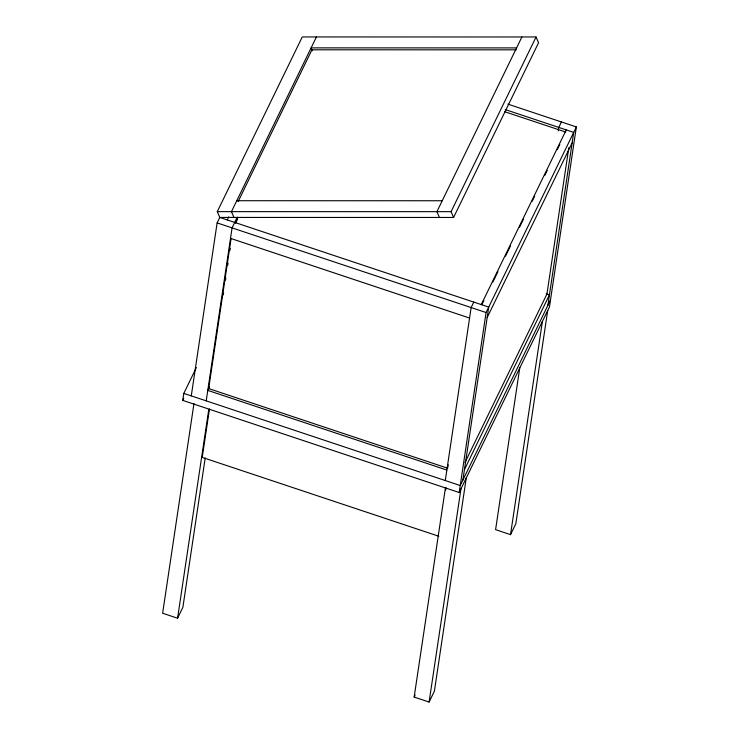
<?xml version="1.0" encoding="UTF-8"?>
<svg xmlns="http://www.w3.org/2000/svg" width="739" height="739" viewBox="0 0 739 739"><rect width="100%" height="100%" fill="white"/><g stroke="black" fill="none" stroke-linecap="round" stroke-linejoin="round"><path stroke-width="1.11" d="M507.933 104.125L576.365 126.932L549.465 306.907L459.187 492.516L182.764 400.39L183.808 393.397L196.417 367.477M191.272 395.882L217.127 222.901L219.788 217.442L217.284 211.64L302.26 36.95L536.061 36.978L538.555 42.779L453.58 217.469L219.788 217.442L488.738 307.082L462.882 480.073M193.978 403.485L162.635 613.241L177.572 618.22L182.884 607.301L205.202 457.968M206.218 400.871L232.074 227.88L237.237 217.257M231.048 238.817L208.666 388.566L447.742 468.24M223.289 294.852L223.631 292.589M225.497 280.109L225.829 277.836M227.695 265.356L228.037 263.084M229.903 250.613L230.235 248.341M177.572 618.22L208.749 409.609M209.479 408.87L202.227 457.395L438.8 536.246M445.284 480.544L471.14 307.563L473.791 302.103M447.908 467.113L448.25 464.84M466.263 477.957L434.403 691.131L429.1 702.05L414.154 697.071L445.506 487.315M445.719 489.975L446.051 487.722M459.187 492.516L486.077 312.542L576.365 126.932M429.1 702.05L460.951 488.876M519.776 367.782L495.592 529.66L510.529 534.639L515.84 523.72L547.701 310.546M558.259 130.831L558.767 127.413L561.428 121.953M510.529 534.639L542.389 321.465M568.808 147.717L546.934 294.067L464.979 462.549M547.858 305.383L573.713 132.392L505.282 109.584M227.252 219.936L228.767 216.832M316.431 36.95L231.455 211.64L233.958 217.442M238.106 201.627L311.95 49.809L516.256 49.827M235.325 222.531L237.838 217.358M235.565 223.243L237.57 219.104M182.764 400.39L183.771 398.312M209.553 386.746L207.788 390.386L446.855 470.059M521.891 36.978L436.915 211.668L439.409 217.469M453.58 217.469L451.086 211.668L536.061 36.978M481.265 304.597L566.24 129.907M481.865 304.699L483.869 300.561M492.922 281.956L497.947 271.619M505.494 256.119L510.52 245.782M519.572 227.169L523.591 218.901M532.145 201.331L534.657 196.158M544.708 175.485L547.229 170.321M557.28 149.647L559.793 144.484M487.167 317.567L572.143 142.876M464.452 469.588L549.428 294.898L546.223 293.826M550.518 299.923L460.231 485.532L183.808 393.397M414.154 697.071L415.124 695.085M516.579 47.896L311.119 47.869L312.366 50.769M236.766 200.722L442.227 200.749M217.284 211.64L451.086 211.668M504.737 111.718L565.834 132.078M217.127 222.901L486.077 312.542M230.503 238.364L469.57 318.047"/></g></svg>
